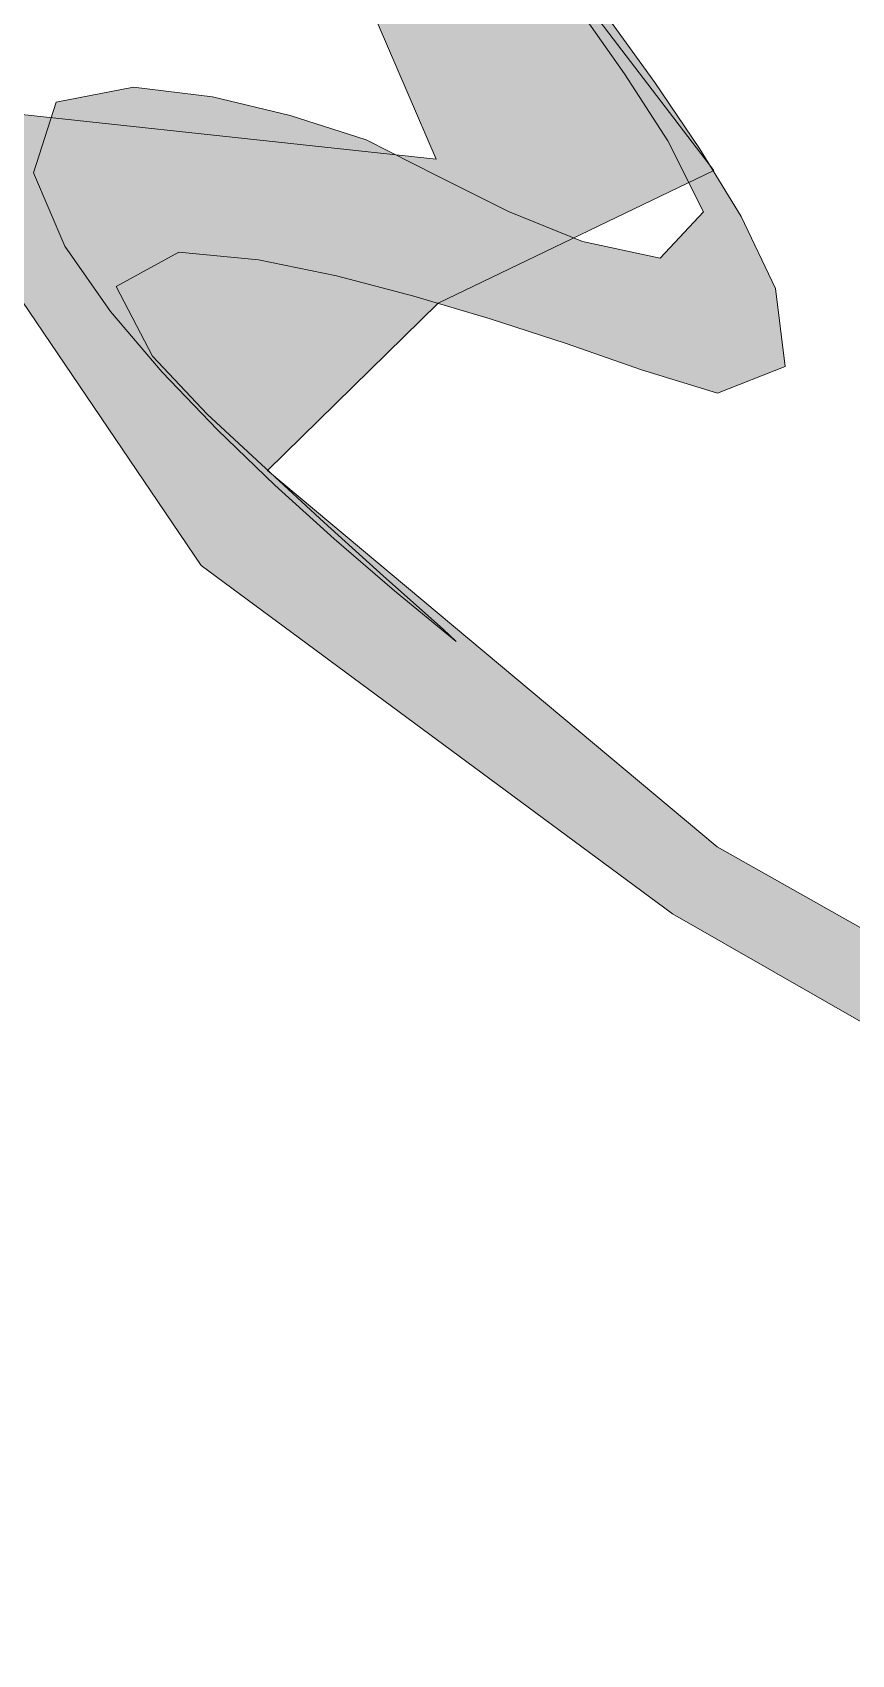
# Model space of a CAD drawing. Extents: x 0 to 1501, y 0 to 1722.
# Drawn here: x 95.488 to 96.877, y 1669.313 to 1672.063 of the extents above; entities that cross this region are included whole.
import ezdxf

# ---------------------------------------------------------------- set-up
doc = ezdxf.new("R2010")
doc.units = 0
doc.layers.get('0').update_dxf_attribs({"lineweight": 0})

msp = doc.modelspace()

# ---------------------------------------------------------------- hatches: boundary and pattern name
at = {"true_color": 0xa8a9ab}
h = msp.add_hatch(color=256, dxfattribs=at)
h.dxf.hatch_style = 1
h.paths.add_polyline_path([(102.525, 1668.006), (101.8316, 1668.4875), (100.9954, 1669.0269), (100.1654, 1669.5758), (99.3269, 1670.111), (98.3966, 1670.4035), (97.5153, 1670.194), (96.6496, 1670.6823), (95.8869, 1671.3203), (96.1765, 1671.6041), (96.6439, 1671.8292), (96.0403, 1672.6193), (95.3755, 1673.3595), (94.702, 1674.0918), (94.1028, 1674.8857), (93.5932, 1675.7168), (93.1817, 1676.6224), (92.9474, 1677.5828), (93.6149, 1678.2309), (94.5271, 1677.8775), (95.5008, 1677.6891), (96.3339, 1678.1235), (96.3848, 1679.0995), (96.0008, 1680.0124), (95.3735, 1680.7812), (94.4999, 1681.2164), (93.6181, 1680.808), (92.6438, 1680.8755), (92.0425, 1681.6252), (91.7746, 1682.5815), (91.7389, 1683.5735), (91.8853, 1684.5478), (91.9267, 1685.5187), (91.871, 1686.5123), (91.7987, 1687.5047), (91.6739, 1688.4916), (91.4256, 1689.4532), (90.747, 1690.1053), (89.8964, 1689.632), (89.1855, 1690.074), (89.1072, 1691.0569), (89.401, 1691.9872), (90.3229, 1691.935), (91.2193, 1692.0093), (91.6678, 1692.8803), (91.7877, 1693.8673), (91.805, 1694.8619), (91.7468, 1695.855), (92.183, 1696.3715), (92.1668, 1697.282), (92.1771, 1698.2752), (92.4523, 1699.2279), (92.8962, 1700.0855), (93.7602, 1700.4598), (94.7396, 1700.3645), (95.4441, 1701.0371), (95.7076, 1701.9819), (95.4287, 1702.9152), (94.5914, 1703.3711), (94.1305, 1703.6717), (94.4515, 1704.6107), (94.8942, 1705.5015), (95.3633, 1706.3789), (95.7102, 1707.3087), (95.4669, 1708.1932), (95.3705, 1708.6603), (96.309, 1708.8308), (96.9046, 1709.6226), (97.348, 1710.5133), (97.111, 1711.3732), (96.4194, 1710.9164), (95.9349, 1710.0483), (95.1634, 1709.647), (94.2842, 1709.233), (93.7274, 1708.4179), (94.2172, 1707.9284), (94.8975, 1708.1349), (94.595, 1707.1893), (94.1482, 1706.3007), (93.6802, 1705.4228), (93.5233, 1704.8196), (93.1678, 1703.939), (93.4442, 1703.054), (94.3963, 1703.1531), (94.8183, 1702.397), (94.5567, 1701.4522), (93.6953, 1701.0653), (92.7174, 1701.1557), (91.9679, 1700.5203), (91.4887, 1699.6527), (91.2314, 1698.6929), (91.1648, 1697.7023), (91.265, 1696.7127), (91.3915, 1695.9863), (91.4122, 1695.0035), (91.4391, 1694.0089), (91.3321, 1693.0218), (90.7495, 1692.3115), (89.8313, 1692.6536), (89.0275, 1692.155), (88.81, 1691.1901), (88.8299, 1690.1965), (89.2481, 1689.3073), (90.1247, 1689.1971), (90.9592, 1689.5628), (91.2892, 1688.6373), (91.4174, 1687.6507), (91.5051, 1686.6596), (91.5493, 1685.6656), (91.7951, 1684.8022), (91.3892, 1683.9992), (91.3737, 1683.0087), (91.5636, 1682.0331), (91.917, 1681.105), (92.6403, 1680.4532), (93.6086, 1680.287), (94.4797, 1680.7147), (95.3214, 1680.3313), (95.8391, 1679.4881), (95.9704, 1678.5175), (95.1645, 1678.1264), (94.2209, 1678.432), (93.275, 1678.6595), (92.5977, 1677.9971), (92.6924, 1677.0205), (93.0792, 1676.1043), (93.6401, 1675.3283), (94.0163, 1674.5563), (94.669, 1673.806), (95.3282, 1673.0607), (95.9766, 1672.3058), (96.1733, 1671.8482), (95.2391, 1671.9487), (95.7746, 1671.1595), (96.5739, 1670.5684), (97.437, 1670.0745), (98.3865, 1669.8473), (99.2294, 1669.9558), (100.0475, 1669.3894), (100.8896, 1668.8594), (101.7382, 1668.3398), (102.2006, 1667.6019), (103.0922, 1667.1855), (104.0649, 1667.0111), (105.0548, 1666.9786), (105.2, 1666.8423), (104.2136, 1666.9042), (105.1426, 1666.6305), (106.1286, 1666.4974), (106.0231, 1666.5263), (105.0451, 1666.7089), (105.2892, 1666.7493), (105.9214, 1666.8748), (104.9556, 1667.1047), (103.9633, 1667.1553), (102.9943, 1667.3112), (102.5251, 1668.0062)])
at = {"true_color": 0xffffff}
h = msp.add_hatch(color=256, dxfattribs=at)
h.dxf.hatch_style = 1
h.paths.add_polyline_path([(95.785, 1671.416), (95.6919, 1671.5142), (95.6305, 1671.6322), (95.737, 1671.6905), (95.8716, 1671.6778), (96.0041, 1671.6504), (96.135, 1671.616), (96.2648, 1671.5774), (96.3935, 1671.5356), (96.5213, 1671.4912), (96.6504, 1671.4513), (96.7651, 1671.497), (96.7484, 1671.6291), (96.6904, 1671.7512), (96.6198, 1671.8667), (96.5437, 1671.9786), (96.4644, 1672.0883), (96.3829, 1672.1964), (96.2997, 1672.3031), (96.215, 1672.4087), (96.1292, 1672.5134), (96.0423, 1672.6172), (95.9545, 1672.7202), (95.8659, 1672.8225), (95.7765, 1672.9241), (95.6862, 1673.025), (95.5953, 1673.1252), (95.5036, 1673.2248), (95.5647, 1673.1573), (95.6526, 1673.0543), (95.7399, 1672.9509), (95.8267, 1672.847), (95.9129, 1672.7427), (95.9987, 1672.638), (96.0837, 1672.5327), (96.1681, 1672.4268), (96.2514, 1672.3202), (96.3336, 1672.2127), (96.4142, 1672.1039), (96.4922, 1671.9933), (96.5658, 1671.8797), (96.6265, 1671.7591), (96.5529, 1671.6806), (96.421, 1671.7085), (96.2957, 1671.7595), (96.1747, 1671.8201), (96.0544, 1671.8814), (95.9254, 1671.9224), (95.7939, 1671.9541), (95.6597, 1671.9703), (95.5286, 1671.945), (95.4903, 1671.8249), (95.5434, 1671.701), (95.6208, 1671.5901), (95.7085, 1671.4871), (95.8022, 1671.3894), (95.8997, 1671.2955), (96, 1671.2047), (96.1026, 1671.1164), (96.2071, 1671.0303), (96.1851, 1671.0515), (96.0836, 1671.1411), (95.9834, 1671.232), (95.884, 1671.3239), (95.785, 1671.416)])

# ---------------------------------------------------------------- linework, layer by layer
at = {"true_color": 0xa8a9ab}
for points in [[(91.5636, 1682.0331), (91.917, 1681.105), (92.6403, 1680.4532), (93.6086, 1680.287), (94.4797, 1680.7147), (95.3214, 1680.3313), (95.8391, 1679.4881), (95.9704, 1678.5175), (95.1645, 1678.1264), (94.2209, 1678.432), (93.275, 1678.6595), (92.5977, 1677.9971), (92.6924, 1677.0205), (93.0792, 1676.1043), (93.6401, 1675.3283), (94.0163, 1674.5563), (94.669, 1673.806), (95.3282, 1673.0607), (95.9766, 1672.3058), (96.1733, 1671.8482), (95.2391, 1671.9487), (95.7746, 1671.1595), (96.5739, 1670.5684), (97.437, 1670.0745)], [(97.5153, 1670.194), (96.6496, 1670.6823), (95.8869, 1671.3203), (96.1765, 1671.6041), (96.6439, 1671.8292), (96.0403, 1672.6193), (95.3755, 1673.3595), (94.702, 1674.0918), (94.1028, 1674.8857), (93.5932, 1675.7168), (93.1817, 1676.6224), (92.9474, 1677.5828), (93.6149, 1678.2309), (94.5271, 1677.8775), (95.5008, 1677.6891), (96.3339, 1678.1235), (96.3848, 1679.0995), (96.0008, 1680.0124), (95.3735, 1680.7812), (94.4999, 1681.2164), (93.6181, 1680.808), (92.6438, 1680.8755), (92.0425, 1681.6252)]]:
    msp.add_lwpolyline(points, dxfattribs=at)
at = {"true_color": 0xffffff}
for points in [[(96.4142, 1672.1039), (96.4922, 1671.9933), (96.5658, 1671.8797), (96.6265, 1671.7591), (96.5529, 1671.6806), (96.421, 1671.7085), (96.2957, 1671.7595), (96.1747, 1671.8201), (96.0544, 1671.8814), (95.9254, 1671.9224), (95.7939, 1671.9541), (95.6597, 1671.9703), (95.5286, 1671.945), (95.4903, 1671.8249), (95.5434, 1671.701), (95.6208, 1671.5901), (95.7085, 1671.4871), (95.8022, 1671.3894), (95.8997, 1671.2955), (96, 1671.2047), (96.1026, 1671.1164), (96.2071, 1671.0303), (96.1851, 1671.0515), (96.0836, 1671.1411), (95.9834, 1671.232), (95.884, 1671.3239), (95.785, 1671.416), (95.785, 1671.416)], [(95.785, 1671.416), (95.6919, 1671.5142), (95.6305, 1671.6322), (95.737, 1671.6905), (95.8716, 1671.6778), (96.0041, 1671.6504), (96.135, 1671.616), (96.2648, 1671.5774), (96.3935, 1671.5356), (96.5213, 1671.4912), (96.6504, 1671.4513), (96.7651, 1671.497), (96.7484, 1671.6291), (96.6904, 1671.7512), (96.6198, 1671.8667), (96.5437, 1671.9786), (96.4644, 1672.0883)]]:
    msp.add_lwpolyline(points, dxfattribs=at)

doc.saveas('drawing.dxf')
